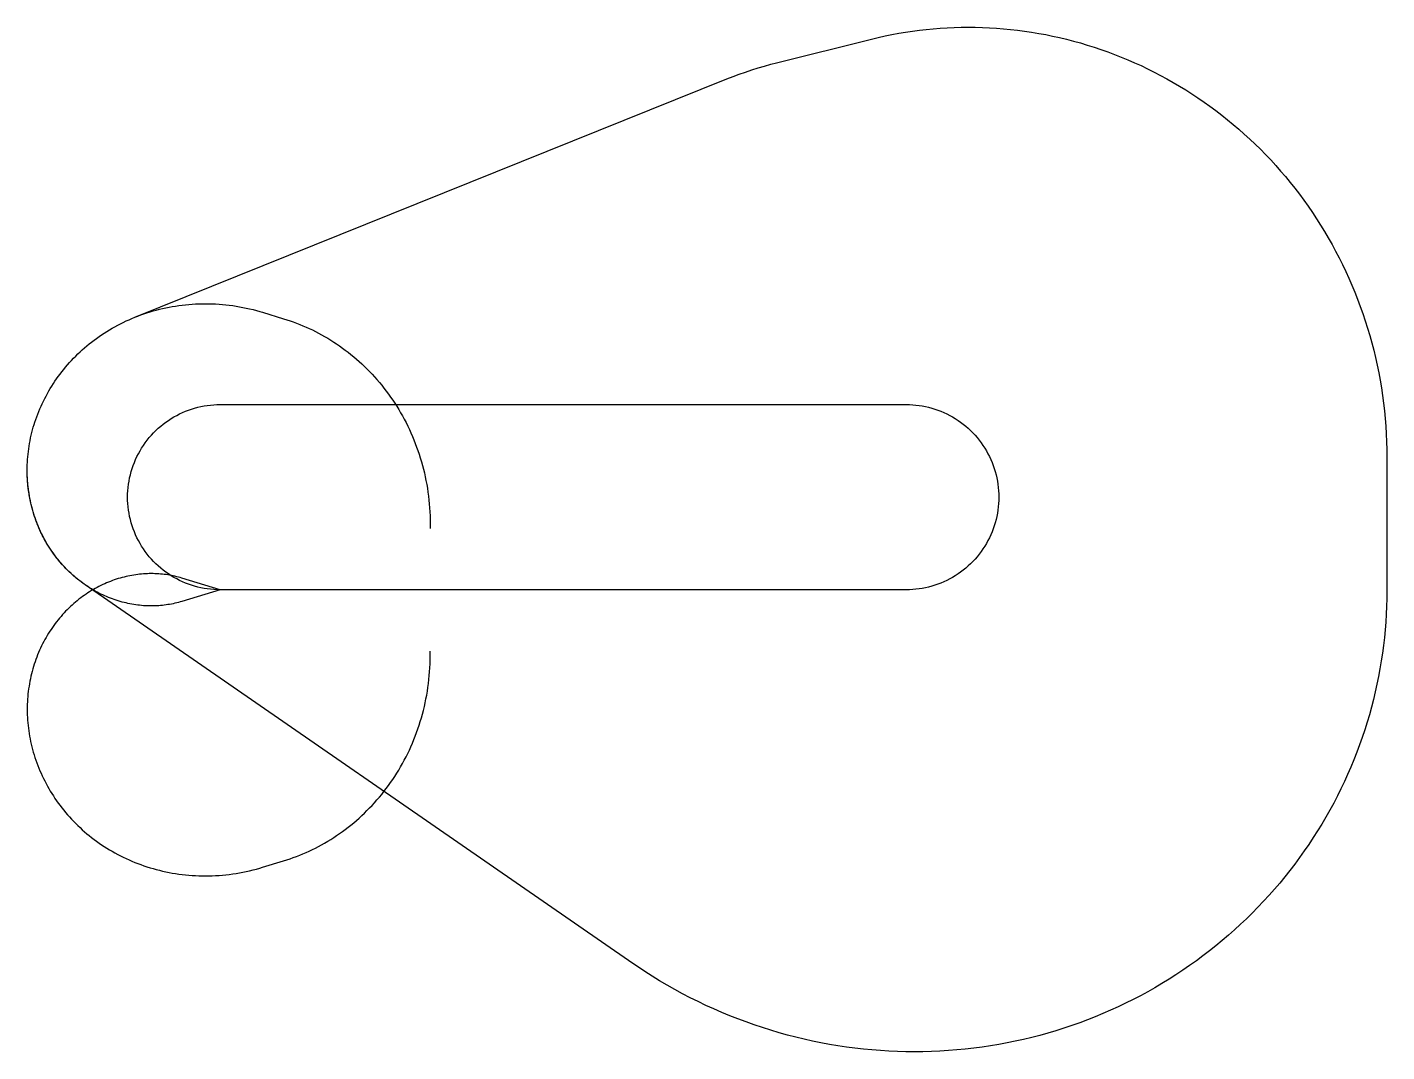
# Model space of a CAD drawing. Header units: metres. Extents: x -5626 to 34006, y -13463 to 16394.
import ezdxf

# ---------------------------------------------------------------- set-up
doc = ezdxf.new("R2010")
doc.units = ezdxf.units.M

msp = doc.modelspace()

# ---------------------------------------------------------------- linework, layer by layer
at = {"layer": 'NorminalTrack', "color": 1}
msp.add_lwpolyline([(0, 0), (0, 0), (-94, 2), (-188, 7), (-282, 15), (-376, 26), (-469, 41), (-561, 59), (-653, 80), (-744, 105), (-834, 132), (-923, 163), (-1011, 197), (-1098, 233), (-1183, 273), (-1267, 316), (-1349, 362), (-1430, 410), (-1509, 461), (-1586, 515), (-1662, 572), (-1735, 631), (-1806, 693), (-1875, 757), (-1941, 824), (-2006, 893), (-2068, 964), (-2127, 1037), (-2184, 1113), (-2238, 1190), (-2289, 1269), (-2337, 1349), (-2383, 1432), (-2426, 1516), (-2466, 1601), (-2502, 1688), (-2536, 1776), (-2567, 1865), (-2594, 1955), (-2619, 2046), (-2640, 2138), (-2658, 2230), (-2673, 2323), (-2684, 2417), (-2692, 2511), (-2697, 2605), (-2699, 2699), (-2697, 2793), (-2692, 2887), (-2684, 2981), (-2673, 3075), (-2658, 3168), (-2640, 3260), (-2619, 3352), (-2594, 3443), (-2567, 3533), (-2536, 3622), (-2502, 3710), (-2466, 3797), (-2426, 3882), (-2383, 3966), (-2337, 4048), (-2289, 4129), (-2238, 4208), (-2184, 4285), (-2127, 4361), (-2068, 4434), (-2006, 4505), (-1941, 4574), (-1875, 4640), (-1806, 4705), (-1735, 4767), (-1662, 4826), (-1586, 4882), (-1509, 4937), (-1430, 4988), (-1349, 5036), (-1267, 5082), (-1183, 5125), (-1098, 5165), (-1011, 5201), (-923, 5235), (-834, 5266), (-744, 5293), (-653, 5318), (-561, 5339), (-469, 5357), (-376, 5372), (-282, 5383), (-188, 5391), (-94, 5396), (0, 5398), (0, 5398), (19998, 5398), (19998, 5398), (20092, 5396), (20186, 5391), (20280, 5383), (20373, 5372), (20466, 5357), (20559, 5339), (20651, 5318), (20742, 5293), (20832, 5266), (20921, 5235), (21009, 5201), (21095, 5165), (21181, 5125), (21265, 5082), (21347, 5036), (21428, 4988), (21507, 4937), (21584, 4882), (21659, 4826), (21733, 4767), (21804, 4705), (21873, 4640), (21939, 4574), (22003, 4505), (22065, 4434), (22124, 4361), (22181, 4285), (22235, 4208), (22287, 4129), (22335, 4048), (22381, 3966), (22423, 3882), (22463, 3797), (22500, 3710), (22534, 3622), (22565, 3533), (22592, 3443), (22616, 3352), (22638, 3260), (22656, 3168), (22670, 3075), (22682, 2981), (22690, 2887), (22695, 2793), (22697, 2699), (22695, 2605), (22690, 2511), (22682, 2417), (22670, 2323), (22656, 2230), (22638, 2138), (22616, 2046), (22592, 1955), (22565, 1865), (22534, 1776), (22500, 1688), (22463, 1601), (22423, 1516), (22381, 1432), (22335, 1349), (22287, 1269), (22235, 1190), (22181, 1113), (22124, 1037), (22065, 964), (22003, 893), (21939, 824), (21873, 757), (21804, 693), (21733, 631), (21659, 572), (21584, 515), (21507, 461), (21428, 410), (21347, 362), (21265, 316), (21181, 273), (21095, 233), (21009, 197), (20921, 163), (20832, 132), (20742, 105), (20651, 80), (20559, 59), (20466, 41), (20373, 26), (20280, 15), (20186, 7), (20092, 2), (19998, 0), (0, 0)], dxfattribs=at)
at = {"layer": 'WindSpiral', "color": 5}
for points in [[(0, 0), (-1119, -340), (-1168, -355), (-1218, -369), (-1268, -381), (-1319, -394), (-1370, -405), (-1421, -415), (-1473, -425), (-1526, -433), (-1578, -441), (-1631, -448), (-1685, -454), (-1739, -459), (-1793, -463), (-1847, -467), (-1902, -469), (-1957, -470), (-2012, -471), (-2067, -470), (-2123, -469), (-2179, -466), (-2235, -463), (-2291, -458), (-2348, -453), (-2404, -446), (-2461, -439), (-2518, -430), (-2574, -420), (-2631, -410), (-2688, -398), (-2745, -385), (-2802, -372), (-2859, -357), (-2916, -341), (-2973, -324), (-3029, -306), (-3086, -287), (-3143, -267), (-3199, -246), (-3255, -224), (-3311, -200), (-3367, -176), (-3423, -150), (-3478, -124), (-3533, -96), (-3588, -68), (-3643, -38), (-3697, -7), (-3751, 25), (-3805, 58), (-3858, 92), (-3911, 127), (-3963, 163), (-4015, 200), (-4066, 238), (-4117, 277), (-4168, 318), (-4218, 359), (-4267, 401), (-4316, 445), (-4364, 489), (-4412, 534), (-4459, 581), (-4505, 628), (-4551, 676), (-4596, 725), (-4640, 776), (-4684, 827), (-4727, 879), (-4769, 932), (-4810, 986), (-4850, 1041), (-4890, 1096), (-4929, 1153), (-4967, 1210), (-5004, 1269), (-5040, 1328), (-5075, 1388), (-5109, 1449), (-5143, 1510), (-5175, 1573), (-5206, 1636), (-5237, 1700), (-5266, 1764), (-5295, 1830), (-5322, 1896), (-5348, 1963), (-5373, 2030), (-5397, 2098), (-5420, 2167), (-5442, 2236), (-5462, 2306), (-5482, 2377), (-5500, 2448), (-5517, 2520), (-5533, 2592), (-5548, 2664), (-5561, 2738), (-5573, 2811), (-5584, 2885), (-5594, 2960), (-5603, 3034), (-5610, 3110), (-5615, 3185), (-5620, 3261), (-5623, 3337), (-5625, 3414), (-5626, 3491), (-5625, 3568), (-5623, 3645), (-5619, 3722), (-5614, 3800), (-5608, 3877), (-5601, 3955), (-5592, 4033), (-5581, 4111), (-5569, 4189), (-5556, 4267), (-5542, 4345), (-5526, 4423), (-5508, 4501), (-5490, 4579), (-5469, 4657), (-5448, 4735), (-5425, 4812), (-5400, 4889), (-5374, 4966), (-5347, 5043), (-5318, 5120), (-5288, 5196), (-5256, 5272), (-5223, 5348), (-5189, 5423), (-5153, 5498), (-5116, 5572), (-5077, 5646), (-5037, 5720), (-4996, 5793), (-4953, 5865), (-4909, 5937), (-4863, 6008), (-4816, 6079), (-4768, 6149), (-4718, 6218), (-4667, 6287), (-4615, 6355), (-4561, 6423), (-4506, 6489), (-4450, 6555), (-4392, 6620), (-4333, 6684), (-4273, 6747), (-4212, 6809), (-4149, 6871), (-4085, 6931), (-4020, 6991), (-3954, 7049), (-3886, 7107), (-3817, 7163), (-3748, 7219), (-3676, 7273), (-3604, 7326), (-3531, 7379), (-3457, 7430), (-3381, 7479), (-3305, 7528), (-3227, 7575), (-3149, 7621), (-3069, 7666), (-2988, 7710), (-2907, 7752), (-2824, 7793), (-2741, 7833), (-2657, 7871), (-2572, 7908), (-2486, 7943), (-2486, 7943), (14770, 14887), (14949, 14957), (15129, 15024), (15311, 15088), (15493, 15149), (15678, 15207), (15863, 15262), (16049, 15313), (16219, 15357), (18987, 16048), (19183, 16095), (19380, 16139), (19579, 16179), (19778, 16216), (19978, 16250), (20178, 16280), (20380, 16306), (20582, 16329), (20785, 16349), (20988, 16365), (21192, 16377), (21396, 16386), (21601, 16392), (21806, 16394), (22011, 16392), (22216, 16387), (22422, 16378), (22627, 16365), (22833, 16349), (23038, 16329), (23243, 16306), (23449, 16279), (23653, 16249), (23858, 16214), (24062, 16177), (24266, 16135), (24469, 16090), (24671, 16042), (24873, 15990), (25074, 15934), (25275, 15875), (25474, 15812), (25673, 15745), (25871, 15675), (26067, 15602), (26263, 15525), (26457, 15444), (26651, 15360), (26842, 15273), (27033, 15182), (27222, 15088), (27410, 14990), (27596, 14889), (27781, 14785), (27964, 14677), (28145, 14566), (28325, 14452), (28502, 14334), (28678, 14213), (28852, 14090), (29024, 13962), (29194, 13832), (29361, 13699), (29527, 13562), (29690, 13423), (29851, 13281), (30010, 13135), (30166, 12987), (30320, 12836), (30472, 12682), (30621, 12525), (30767, 12366), (30910, 12203), (31051, 12039), (31189, 11871), (31325, 11701), (31457, 11528), (31587, 11353), (31714, 11176), (31837, 10996), (31958, 10814), (32076, 10629), (32190, 10442), (32301, 10254), (32410, 10063), (32515, 9869), (32616, 9674), (32715, 9477), (32809, 9278), (32901, 9077), (32989, 8875), (33074, 8671), (33155, 8464), (33233, 8257), (33307, 8048), (33378, 7837), (33444, 7625), (33508, 7412), (33567, 7197), (33623, 6981), (33675, 6764), (33724, 6545), (33769, 6326), (33810, 6106), (33847, 5885), (33880, 5662), (33909, 5440), (33935, 5216), (33956, 4992), (33974, 4767), (33988, 4542), (33998, 4316), (34004, 4090), (34006, 3863), (34006, 3860), (34006, -33), (34004, -259), (33998, -486), (33988, -713), (33974, -940), (33956, -1167), (33935, -1394), (33909, -1621), (33879, -1847), (33845, -2073), (33807, -2299), (33766, -2524), (33720, -2749), (33670, -2973), (33617, -3197), (33559, -3419), (33497, -3641), (33432, -3862), (33363, -4082), (33289, -4301), (33212, -4519), (33131, -4736), (33046, -4952), (32957, -5166), (32865, -5379), (32768, -5591), (32668, -5801), (32564, -6009), (32457, -6216), (32345, -6421), (32230, -6624), (32111, -6826), (31989, -7025), (31863, -7223), (31734, -7419), (31601, -7612), (31464, -7804), (31324, -7993), (31181, -8180), (31034, -8364), (30884, -8546), (30730, -8726), (30574, -8903), (30414, -9078), (30251, -9250), (30084, -9419), (29915, -9585), (29743, -9749), (29567, -9910), (29389, -10067), (29207, -10222), (29023, -10374), (28836, -10523), (28647, -10668), (28454, -10811), (28259, -10950), (28061, -11086), (27861, -11218), (27658, -11347), (27453, -11473), (27246, -11595), (27036, -11714), (26824, -11829), (26610, -11941), (26393, -12049), (26175, -12153), (25954, -12253), (25732, -12350), (25508, -12443), (25282, -12532), (25054, -12617), (24824, -12698), (24593, -12776), (24361, -12849), (24127, -12918), (23891, -12984), (23654, -13045), (23416, -13102), (23177, -13155), (22936, -13204), (22695, -13249), (22452, -13289), (22209, -13326), (21965, -13358), (21720, -13386), (21474, -13410), (21228, -13429), (20981, -13444), (20734, -13455), (20486, -13461), (20238, -13463), (19990, -13461), (19742, -13455), (19493, -13444), (19245, -13429), (18996, -13409), (18748, -13385), (18500, -13357), (18252, -13324), (18005, -13287), (17758, -13246), (17511, -13200), (17265, -13150), (17020, -13096), (16776, -13037), (16532, -12974), (16290, -12907), (16048, -12836), (15807, -12760), (15568, -12679), (15330, -12595), (15093, -12507), (14857, -12414), (14623, -12317), (14390, -12215), (14159, -12110), (13929, -12001), (13702, -11887), (13476, -11770), (13252, -11648), (13030, -11522), (12810, -11393), (12592, -11259), (12376, -11122), (12162, -10980), (12025, -10887), (-3940, 147), (-3993, 184), (-4044, 222), (-4095, 260), (-4146, 300), (-4196, 341), (-4246, 383), (-4295, 426), (-4343, 470), (-4391, 515), (-4439, 560), (-4485, 607), (-4531, 655), (-4577, 704), (-4621, 754), (-4665, 805), (-4708, 856), (-4751, 909), (-4792, 962), (-4833, 1017), (-4873, 1072), (-4912, 1128), (-4950, 1185), (-4988, 1243), (-5024, 1302), (-5060, 1362), (-5095, 1422), (-5128, 1484), (-5161, 1546), (-5193, 1609), (-5224, 1672), (-5254, 1736), (-5282, 1802), (-5310, 1867), (-5337, 1934), (-5362, 2001), (-5387, 2069), (-5410, 2137), (-5433, 2206), (-5454, 2276), (-5474, 2346), (-5492, 2417), (-5510, 2489), (-5526, 2561), (-5542, 2633), (-5556, 2706), (-5568, 2779), (-5580, 2853), (-5590, 2927), (-5599, 3002), (-5607, 3077), (-5613, 3153), (-5618, 3228), (-5622, 3304), (-5624, 3381), (-5626, 3457), (-5626, 3484)], [(0, 0), (-1119, -340), (-1168, -355), (-1218, -369), (-1268, -381), (-1319, -394), (-1370, -405), (-1421, -415), (-1473, -425), (-1526, -433), (-1578, -441), (-1631, -448), (-1685, -454), (-1739, -459), (-1793, -463), (-1847, -467), (-1902, -469), (-1957, -470), (-2012, -471), (-2067, -470), (-2123, -469), (-2179, -466), (-2235, -463), (-2291, -458), (-2348, -453), (-2404, -446), (-2461, -439), (-2518, -430), (-2574, -420), (-2631, -410), (-2688, -398), (-2745, -385), (-2802, -372), (-2859, -357), (-2916, -341), (-2973, -324), (-3029, -306), (-3086, -287), (-3143, -267), (-3199, -246), (-3255, -224), (-3311, -200), (-3367, -176), (-3423, -150), (-3478, -124), (-3533, -96), (-3588, -68), (-3643, -38), (-3697, -7), (-3751, 25), (-3805, 58), (-3858, 92), (-3911, 127), (-3963, 163), (-4015, 200), (-4066, 238), (-4117, 277), (-4168, 318), (-4218, 359), (-4267, 401), (-4316, 445), (-4364, 489), (-4412, 534), (-4459, 581), (-4505, 628), (-4551, 676), (-4596, 725), (-4640, 776), (-4684, 827), (-4727, 879), (-4769, 932), (-4810, 986), (-4850, 1041), (-4890, 1096), (-4929, 1153), (-4967, 1210), (-5004, 1269), (-5040, 1328), (-5075, 1388), (-5109, 1449), (-5143, 1510), (-5175, 1573), (-5206, 1636), (-5237, 1700), (-5266, 1764), (-5295, 1830), (-5322, 1896), (-5348, 1963), (-5373, 2030), (-5397, 2098), (-5420, 2167), (-5442, 2236), (-5462, 2306), (-5482, 2377), (-5500, 2448), (-5517, 2520), (-5533, 2592), (-5548, 2664), (-5561, 2738), (-5573, 2811), (-5584, 2885), (-5594, 2960), (-5603, 3034), (-5610, 3110), (-5615, 3185), (-5620, 3261), (-5623, 3337), (-5625, 3414), (-5626, 3491), (-5625, 3568), (-5623, 3645), (-5619, 3722), (-5614, 3800), (-5608, 3877), (-5601, 3955), (-5592, 4033), (-5581, 4111), (-5569, 4189), (-5556, 4267), (-5542, 4345), (-5526, 4423), (-5508, 4501), (-5490, 4579), (-5469, 4657), (-5448, 4735), (-5425, 4812), (-5400, 4889), (-5374, 4966), (-5347, 5043), (-5318, 5120), (-5288, 5196), (-5256, 5272), (-5223, 5348), (-5189, 5423), (-5153, 5498), (-5116, 5572), (-5077, 5646), (-5037, 5720), (-4996, 5793), (-4953, 5865), (-4909, 5937), (-4863, 6008), (-4816, 6079), (-4768, 6149), (-4718, 6218), (-4667, 6287), (-4615, 6355), (-4561, 6423), (-4506, 6489), (-4450, 6555), (-4392, 6620), (-4333, 6684), (-4273, 6747), (-4212, 6809), (-4149, 6871), (-4085, 6931), (-4020, 6991), (-3954, 7049), (-3886, 7107), (-3817, 7163), (-3748, 7219), (-3676, 7273), (-3604, 7326), (-3531, 7379), (-3457, 7430), (-3381, 7479), (-3305, 7528), (-3227, 7575), (-3149, 7621), (-3069, 7666), (-2988, 7710), (-2907, 7752), (-2824, 7793), (-2741, 7833), (-2657, 7871), (-2572, 7908), (-2486, 7943), (-2399, 7977), (-2311, 8010), (-2223, 8041), (-2134, 8071), (-2044, 8099), (-1953, 8126), (-1862, 8151), (-1770, 8175), (-1677, 8197), (-1584, 8217), (-1490, 8236), (-1396, 8254), (-1301, 8269), (-1206, 8283), (-1110, 8296), (-1014, 8307), (-917, 8316), (-820, 8323), (-723, 8329), (-625, 8333), (-527, 8336), (-429, 8336), (-330, 8335), (-231, 8333), (-133, 8328), (-33, 8322), (66, 8314), (165, 8304), (264, 8293), (364, 8280), (463, 8265), (562, 8248), (661, 8229), (760, 8209), (859, 8187), (958, 8163), (1057, 8138), (1155, 8110), (1238, 8086), (1848, 7900), (1942, 7870), (2037, 7839), (2131, 7806), (2224, 7771), (2318, 7734), (2410, 7696), (2503, 7656), (2594, 7615), (2686, 7571), (2776, 7526), (2867, 7479), (2956, 7431), (3045, 7381), (3133, 7329), (3221, 7275), (3308, 7220), (3393, 7164), (3479, 7105), (3563, 7045), (3646, 6984), (3729, 6921), (3811, 6856), (3891, 6789), (3971, 6722), (4050, 6652), (4127, 6581), (4204, 6509), (4279, 6435), (4354, 6359), (4427, 6283), (4499, 6204), (4569, 6125), (4639, 6043), (4707, 5961), (4774, 5877), (4840, 5792), (4904, 5705), (4967, 5617), (5028, 5528), (5088, 5438), (5147, 5346), (5204, 5253), (5259, 5159), (5313, 5064), (5366, 4968), (5417, 4870), (5466, 4772), (5514, 4672), (5560, 4572), (5604, 4470), (5647, 4367), (5688, 4264), (5727, 4159), (5765, 4054), (5800, 3948), (5834, 3841), (5866, 3733), (5897, 3624), (5925, 3515), (5952, 3404), (5976, 3294), (5999, 3182), (6020, 3070), (6039, 2957), (6056, 2844), (6071, 2731), (6085, 2616), (6096, 2502), (6105, 2387), (6112, 2271), (6117, 2155), (6121, 2039), (6122, 1923), (6121, 1806), (6121, 1787)], [(0, 0), (-1119, 340), (-1168, 355), (-1218, 369), (-1268, 381), (-1319, 394), (-1370, 405), (-1421, 415), (-1473, 425), (-1526, 433), (-1578, 441), (-1631, 448), (-1685, 454), (-1739, 459), (-1793, 463), (-1847, 467), (-1902, 469), (-1957, 470), (-2012, 471), (-2067, 470), (-2123, 469), (-2179, 466), (-2235, 463), (-2291, 458), (-2348, 453), (-2404, 446), (-2461, 439), (-2518, 430), (-2574, 420), (-2631, 410), (-2688, 398), (-2745, 385), (-2802, 372), (-2859, 357), (-2916, 341), (-2973, 324), (-3029, 306), (-3086, 287), (-3143, 267), (-3199, 246), (-3255, 224), (-3311, 200), (-3367, 176), (-3423, 150), (-3478, 124), (-3533, 96), (-3588, 68), (-3643, 38), (-3697, 7), (-3751, -25), (-3805, -58), (-3858, -92), (-3911, -127), (-3963, -163), (-4015, -200), (-4066, -238), (-4117, -277), (-4168, -318), (-4218, -359), (-4267, -401), (-4316, -445), (-4364, -489), (-4412, -534), (-4459, -581), (-4505, -628), (-4551, -676), (-4596, -725), (-4640, -776), (-4684, -827), (-4727, -879), (-4769, -932), (-4810, -986), (-4850, -1041), (-4890, -1096), (-4929, -1153), (-4967, -1210), (-5004, -1269), (-5040, -1328), (-5075, -1388), (-5109, -1449), (-5143, -1510), (-5175, -1573), (-5206, -1636), (-5237, -1700), (-5266, -1764), (-5295, -1830), (-5322, -1896), (-5348, -1963), (-5373, -2030), (-5397, -2098), (-5420, -2167), (-5442, -2236), (-5462, -2306), (-5482, -2377), (-5500, -2448), (-5517, -2520), (-5533, -2592), (-5548, -2664), (-5561, -2738), (-5573, -2811), (-5584, -2885), (-5594, -2960), (-5603, -3034), (-5610, -3110), (-5615, -3185), (-5620, -3261), (-5623, -3337), (-5625, -3414), (-5626, -3491), (-5625, -3568), (-5623, -3645), (-5619, -3722), (-5614, -3800), (-5608, -3877), (-5601, -3955), (-5592, -4033), (-5581, -4111), (-5569, -4189), (-5556, -4267), (-5542, -4345), (-5526, -4423), (-5508, -4501), (-5490, -4579), (-5469, -4657), (-5448, -4735), (-5425, -4812), (-5400, -4889), (-5374, -4966), (-5347, -5043), (-5318, -5120), (-5288, -5196), (-5256, -5272), (-5223, -5348), (-5189, -5423), (-5153, -5498), (-5116, -5572), (-5077, -5646), (-5037, -5720), (-4996, -5793), (-4953, -5865), (-4909, -5937), (-4863, -6008), (-4816, -6079), (-4768, -6149), (-4718, -6218), (-4667, -6287), (-4615, -6355), (-4561, -6423), (-4506, -6489), (-4450, -6555), (-4392, -6620), (-4333, -6684), (-4273, -6747), (-4212, -6809), (-4149, -6871), (-4085, -6931), (-4020, -6991), (-3954, -7049), (-3886, -7107), (-3817, -7163), (-3748, -7219), (-3676, -7273), (-3604, -7326), (-3531, -7379), (-3457, -7430), (-3381, -7479), (-3305, -7528), (-3227, -7575), (-3149, -7621), (-3069, -7666), (-2988, -7710), (-2907, -7752), (-2824, -7793), (-2741, -7833), (-2657, -7871), (-2572, -7908), (-2486, -7943), (-2399, -7977), (-2311, -8010), (-2223, -8041), (-2134, -8071), (-2044, -8099), (-1953, -8126), (-1862, -8151), (-1770, -8175), (-1677, -8197), (-1584, -8217), (-1490, -8236), (-1396, -8254), (-1301, -8269), (-1206, -8283), (-1110, -8296), (-1014, -8307), (-917, -8316), (-820, -8323), (-723, -8329), (-625, -8333), (-527, -8336), (-429, -8336), (-330, -8335), (-231, -8333), (-133, -8328), (-33, -8322), (66, -8314), (165, -8304), (264, -8293), (364, -8280), (463, -8265), (562, -8248), (661, -8229), (760, -8209), (859, -8187), (958, -8163), (1057, -8138), (1155, -8110), (1238, -8086), (1848, -7900), (1942, -7870), (2037, -7839), (2131, -7806), (2224, -7771), (2318, -7734), (2410, -7696), (2503, -7656), (2594, -7615), (2686, -7571), (2776, -7526), (2867, -7479), (2956, -7431), (3045, -7381), (3133, -7329), (3221, -7275), (3308, -7220), (3393, -7164), (3479, -7105), (3563, -7045), (3646, -6984), (3729, -6921), (3811, -6856), (3891, -6789), (3971, -6722), (4050, -6652), (4127, -6581), (4204, -6509), (4279, -6435), (4354, -6359), (4427, -6283), (4499, -6204), (4569, -6125), (4639, -6043), (4707, -5961), (4774, -5877), (4840, -5792), (4904, -5705), (4967, -5617), (5028, -5528), (5088, -5438), (5147, -5346), (5204, -5253), (5259, -5159), (5313, -5064), (5366, -4968), (5417, -4870), (5466, -4772), (5514, -4672), (5560, -4572), (5604, -4470), (5647, -4367), (5688, -4264), (5727, -4159), (5765, -4054), (5800, -3948), (5834, -3841), (5866, -3733), (5897, -3624), (5925, -3515), (5952, -3404), (5976, -3294), (5999, -3182), (6020, -3070), (6039, -2957), (6056, -2844), (6071, -2731), (6085, -2616), (6096, -2502), (6105, -2387), (6112, -2271), (6117, -2155), (6121, -2039), (6122, -1923), (6121, -1806), (6121, -1787)]]:
    msp.add_lwpolyline(points, dxfattribs=at)

doc.saveas('drawing.dxf')
